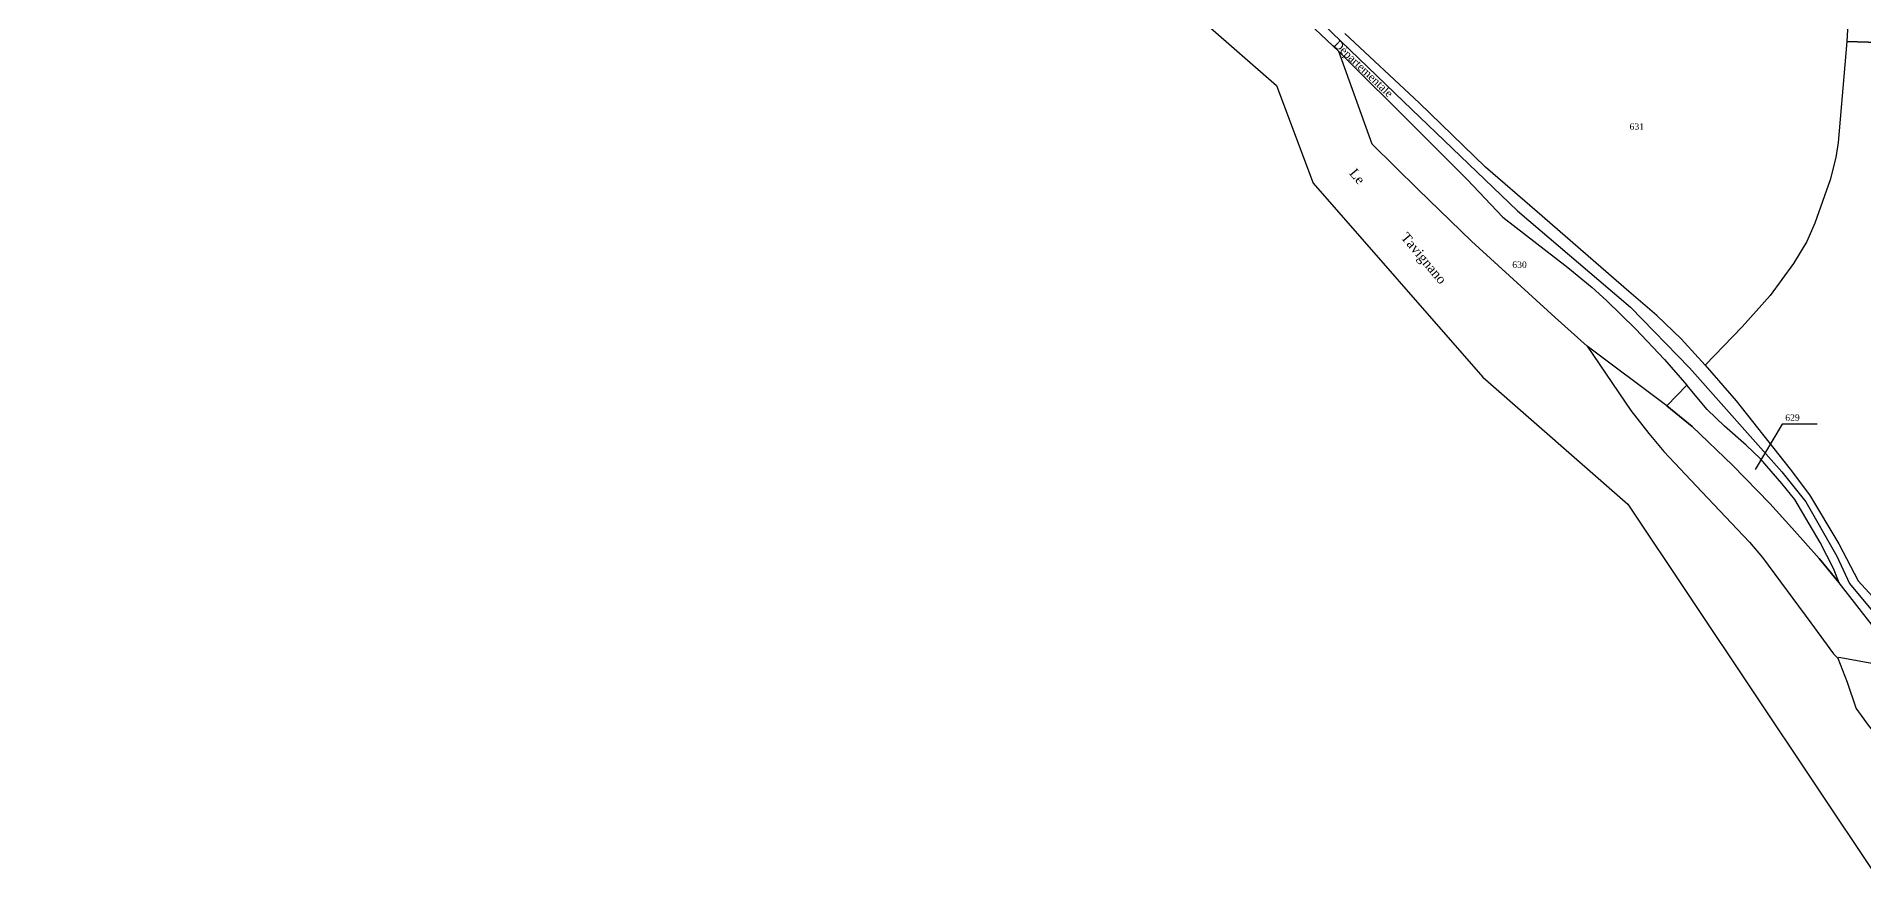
# Model space of a CAD drawing. Extents: x 1206804 to 1210977, y 6152742 to 6157901.
# Drawn here: x 1209128 to 1209699, y 6153217 to 6153480 of the extents above; entities that cross this region are included whole.
import ezdxf

# ---------------------------------------------------------------- set-up
doc = ezdxf.new("R2010")
doc.units = 0
doc.linetypes.add('CONTINU', pattern=[0])
for name, color, linetype in [('1LIEUDIT', 7, 'CONTINU'), ('1PARCELLE', 7, 'CONTINU'), ('1SECTION', 7, 'CONTINU'), ('1SUBDSECT', 7, 'CONTINU'), ('1TRONFLUV', 7, 'CONTINU'), ('1ZONCOMM', 7, 'CONTINU'), ('3FISCLINE', 7, 'CONTINUOUS'), ('3FLECHEPAR', 7, 'CONTINU'), ('3PARCELLETEX', 7, 'CONTINU'), ('3TRONFLUVTEX', 7, 'CONTINU'), ('3ZONCOMMTEX', 7, 'CONTINU')]:
    doc.layers.add(name, color=color, linetype=linetype)
doc.styles.get("Standard").update_dxf_attribs({"font": 'Times New Roman'})

msp = doc.modelspace()

# ---------------------------------------------------------------- linework, layer by layer
at = {"layer": '1LIEUDIT'}
msp.add_lwpolyline([(1209439.07, 6153531.83), (1209515.88, 6153464.72), (1209527.35, 6153434.16), (1209580.35, 6153373.65), (1209625.63, 6153333.95), (1209703.54, 6153217.38)], dxfattribs=at)
at = {"layer": '1PARCELLE'}
for points in [[(1209696.09, 6153513.87), (1209694.1, 6153478.49), (1209691.44, 6153446.94), (1209690.65, 6153442.26), (1209688.89, 6153435.27), (1209684.1, 6153421.68), (1209681.65, 6153416.04), (1209677.45, 6153409.13), (1209670.12, 6153399.12), (1209661.4, 6153389.37), (1209649.85, 6153377.35), (1209642.37, 6153385.56), (1209634.73, 6153392.92), (1209625.96, 6153400.41), (1209597.29, 6153425.26), (1209581.24, 6153439.23), (1209560.46, 6153459.35), (1209537.21, 6153480.98)], [(1209700.46, 6153514.21), (1209696.09, 6153513.87), (1209696.09, 6153513.87), (1209694.1, 6153478.49), (1209740.52, 6153476.97)], [(1209740.52, 6153476.97), (1209694.1, 6153478.49), (1209694.1, 6153478.49), (1209691.44, 6153446.94), (1209690.65, 6153442.26), (1209688.89, 6153435.27), (1209684.1, 6153421.68), (1209681.65, 6153416.04), (1209677.45, 6153409.13), (1209670.12, 6153399.12), (1209661.4, 6153389.37), (1209649.85, 6153377.35), (1209659.48, 6153366.18), (1209676.39, 6153344.9), (1209682.47, 6153336.88), (1209691.57, 6153321.54), (1209697.65, 6153310.02), (1209703.23, 6153303.85)]]:
    msp.add_lwpolyline(points, dxfattribs=at)
for points in [[(1209644.14, 6153371.11), (1209637.89, 6153364.7), (1209612.96, 6153383.26), (1209602.94, 6153392.21), (1209576.83, 6153416.12), (1209560.13, 6153432.27), (1209545.75, 6153446.36), (1209535.36, 6153475.32), (1209559.98, 6153450.86), (1209575.45, 6153435.36), (1209586.57, 6153423.59), (1209606.94, 6153407.82), (1209614.5, 6153401.58), (1209618.95, 6153397.54), (1209628.05, 6153388.69), (1209637.08, 6153379.1), (1209644.14, 6153371.11)], [(1209644.14, 6153371.11), (1209637.89, 6153364.7), (1209645.79, 6153358.2), (1209658.39, 6153346.17), (1209670.06, 6153334.15), (1209676.96, 6153326.58), (1209685.47, 6153317.04), (1209691.66, 6153309.38), (1209689.94, 6153313.88), (1209685.78, 6153322.01), (1209677.9, 6153335.45), (1209673.76, 6153340.44), (1209667.12, 6153348.1), (1209662.64, 6153352.38), (1209655.85, 6153358.31), (1209650.41, 6153363.57), (1209644.14, 6153371.11)], [(1209757.98, 6153239.61), (1209756.2, 6153238.74), (1209730.21, 6153228.75), (1209722.5, 6153238.86), (1209714.48, 6153249.11), (1209701.18, 6153264.49), (1209697.03, 6153270.25), (1209694.29, 6153278.22), (1209691.44, 6153285.73), (1209691.62, 6153286.15), (1209719.71, 6153281.04), (1209729.15, 6153272.5), (1209741.91, 6153261.15), (1209751.32, 6153252.18), (1209759.1, 6153240.67), (1209757.98, 6153239.61)]]:
    msp.add_lwpolyline(points, close=True, dxfattribs=at)
at = {"layer": '1SECTION'}
msp.add_lwpolyline([(1209104.94, 6153667.37), (1209164.89, 6153662.46), (1209202.81, 6153650.03), (1209258.18, 6153616.37), (1209375.61, 6153571.05), (1209439.07, 6153531.83), (1209515.88, 6153464.72), (1209527.35, 6153434.16), (1209580.35, 6153373.65), (1209625.63, 6153333.95), (1209703.54, 6153217.38)], dxfattribs=at)
at = {"layer": '1SUBDSECT'}
msp.add_lwpolyline([(1209439.07, 6153531.83), (1209515.88, 6153464.72), (1209527.35, 6153434.16), (1209580.35, 6153373.65), (1209625.63, 6153333.95), (1209703.54, 6153217.38)], dxfattribs=at)
at = {"layer": '1TRONFLUV'}
for points in [[(1209439.07, 6153531.83), (1209515.88, 6153464.72), (1209527.35, 6153434.16), (1209580.35, 6153373.65), (1209625.63, 6153333.95), (1209703.54, 6153217.38)], [(1209702.78, 6153295.23), (1209691.66, 6153309.38), (1209685.47, 6153317.04), (1209676.96, 6153326.58), (1209670.06, 6153334.15), (1209658.39, 6153346.17), (1209645.79, 6153358.2), (1209637.89, 6153364.7), (1209612.96, 6153383.26), (1209602.94, 6153392.21), (1209576.83, 6153416.12), (1209560.13, 6153432.27), (1209545.75, 6153446.36), (1209535.36, 6153475.32), (1209522.32, 6153487.62)], [(1209701.18, 6153264.49), (1209697.03, 6153270.25), (1209694.29, 6153278.22), (1209691.44, 6153285.73), (1209691.62, 6153286.15), (1209719.71, 6153281.04)]]:
    msp.add_lwpolyline(points, dxfattribs=at)
at = {"layer": '1ZONCOMM'}
msp.add_lwpolyline([(1209527.62, 6153486.55), (1209555.54, 6153459.71), (1209591.14, 6153425.62), (1209626.49, 6153395.51), (1209644.91, 6153376.54), (1209673.8, 6153344.1), (1209681.3, 6153334.71), (1209690.97, 6153317.72), (1209694.98, 6153309.17), (1209702.69, 6153299.95)], dxfattribs=at)
at = {"layer": '3FISCLINE'}
msp.add_lwpolyline([(1209612.96, 6153383.26), (1209626.58, 6153363.2), (1209632.23, 6153356.07), (1209636.96, 6153350.44), (1209648.75, 6153337.85), (1209663.64, 6153322.12), (1209667.72, 6153317.28), (1209682.81, 6153296.87), (1209689.97, 6153287.17), (1209691.44, 6153285.73)], dxfattribs=at)
at = {"layer": '3FLECHEPAR'}
msp.add_lwpolyline([(1209684.85, 6153358.97), (1209673.93, 6153358.99), (1209665.47, 6153344.8)], dxfattribs=at)

# ---------------------------------------------------------------- texts
at = {"layer": '3PARCELLETEX'}
for s, p in [('631', (1209626.21, 6153450.88)), ('630', (1209589.56, 6153407.76)), ('629', (1209674.86, 6153359.99))]:
    msp.add_text(s, height=2, dxfattribs=at).set_placement(p)
at = {"layer": '3TRONFLUVTEX'}
for s, p in [('Le', (1209538.45, 6153437.22)), ('Tavignano', (1209554.55, 6153417.22))]:
    msp.add_text(s, height=3, rotation=310, dxfattribs=at).set_placement(p)
at = {"layer": '3ZONCOMMTEX'}
msp.add_text('Départementale', height=2.5, rotation=316.4, dxfattribs=at).set_placement((1209533.56, 6153477.28))

doc.saveas('drawing.dxf')
